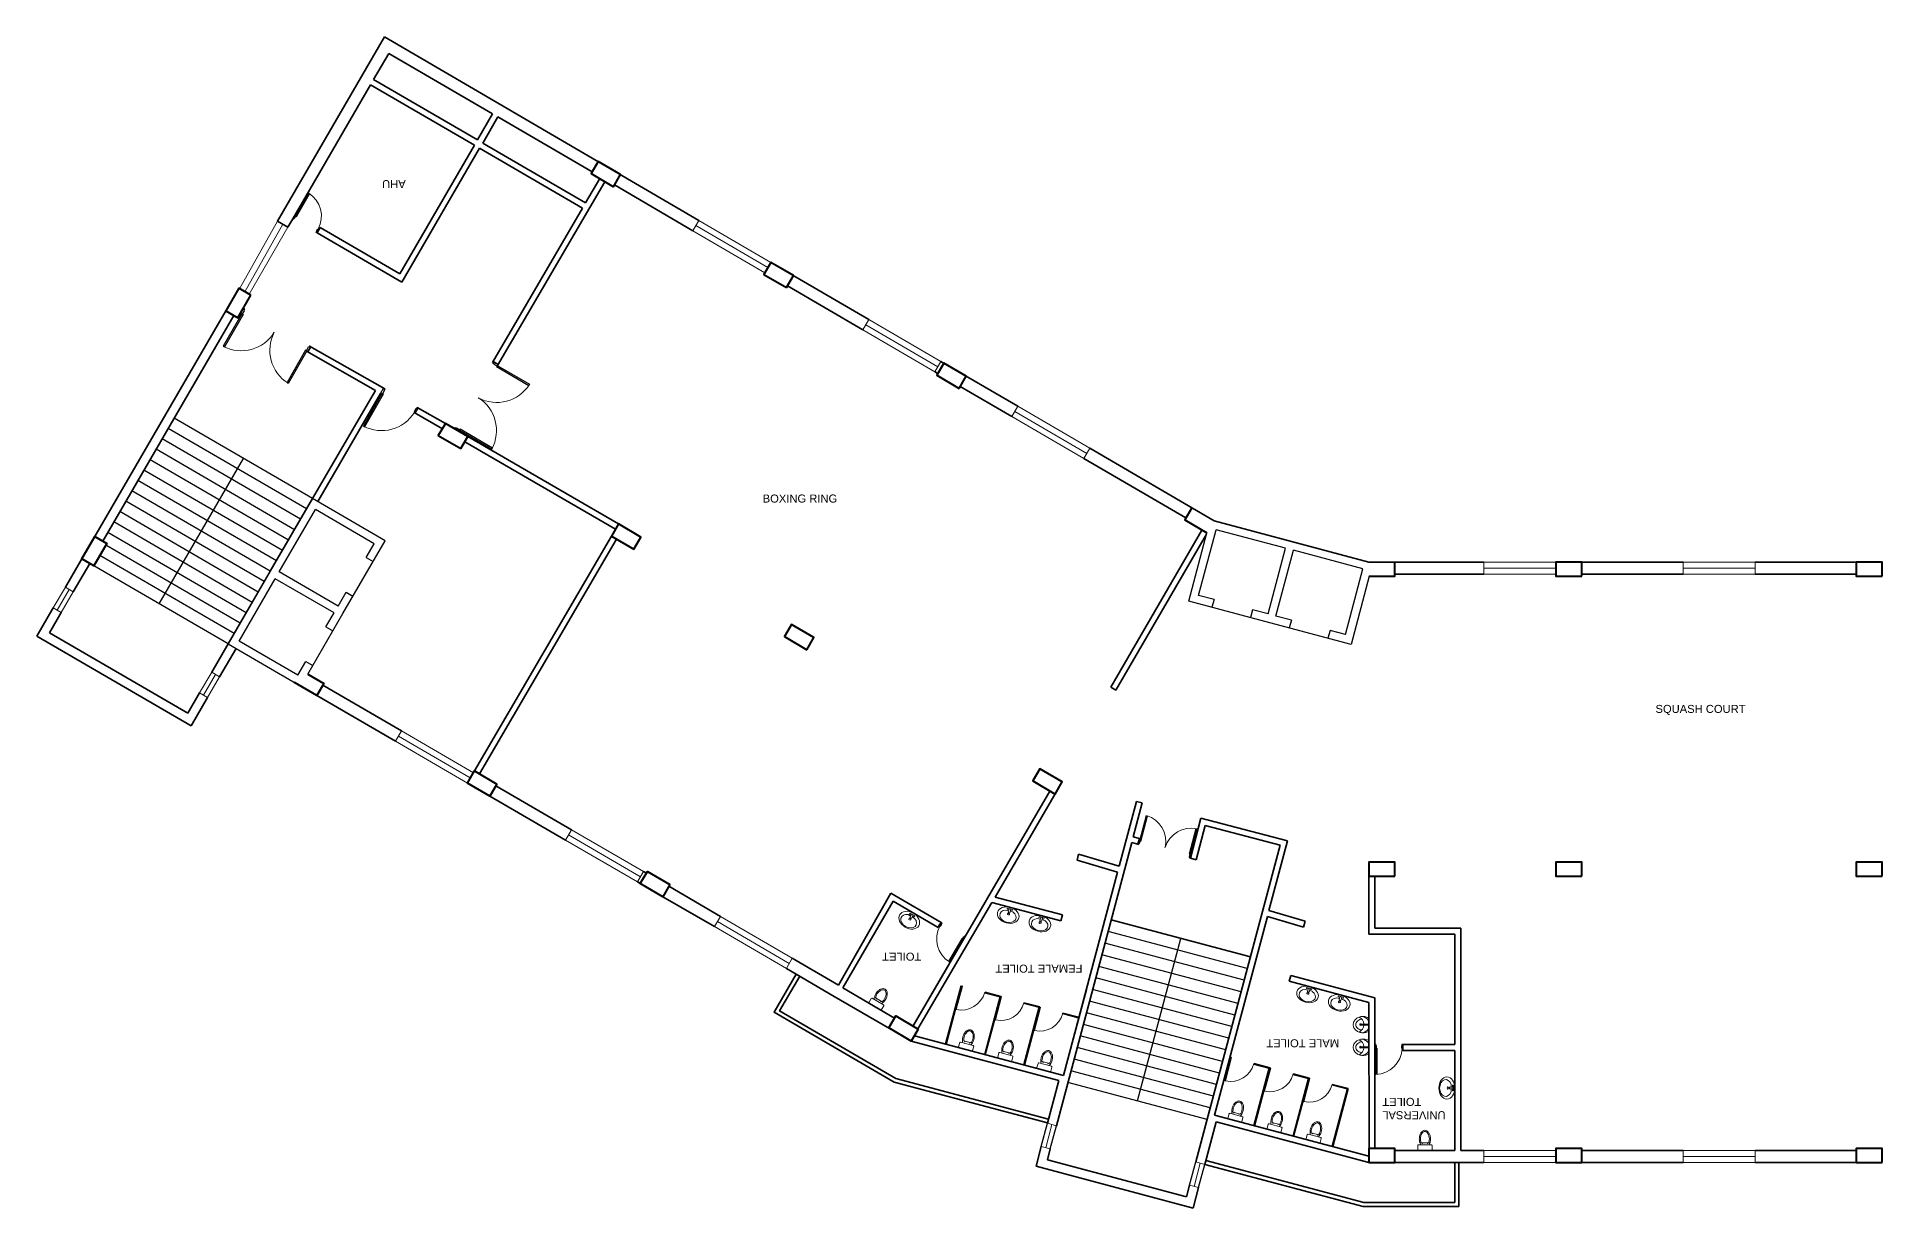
# Model space of a CAD drawing. Header units: millimetres. Extents: x 3079 to 579737, y 1565 to 1161826.
# Drawn here: x 4808 to 50920, y 451933 to 481191 of the extents above; entities that cross this region are included whole.
import ezdxf

# ---------------------------------------------------------------- set-up
doc = ezdxf.new("R2010")
doc.units = ezdxf.units.MM
for name, color, linetype, lineweight in [('1', 7, 'Continuous', 35), ('A_COL', 250, 'Continuous', 40), ('A_ELE1', 250, 'Continuous', 20), ('A_WIN-DOR', 250, 'Continuous', 30), ('DOOR', 250, 'Continuous', 15), ('IG-Area', 250, 'Continuous', 30), ('partition', 253, 'Continuous', 5), ('SILL', 251, 'Continuous', 18), ('TWOWHEELER', 250, 'Continuous', 9), ('WINDOW', 252, 'Continuous', 15)]:
    doc.layers.add(name, color=color, linetype=linetype, lineweight=lineweight)
doc.layers.add('FURNITURE', color=253, linetype='Continuous', lineweight=5, transparency=0.05)
doc.styles.get("Standard").update_dxf_attribs({"font": 'arial.ttf'})

msp = doc.modelspace()

# ---------------------------------------------------------------- linework, layer by layer
for p, q in [((8237, 471667), (6454, 468597)), ((11545, 469398), (8087, 471407)), ((11696, 469657), (8237, 471667)), ((11244, 468879), (7785, 470889)), ((11395, 469139), (7936, 471148)), ((10943, 468360), (7484, 470370)), ((11093, 468620), (7635, 470629)), ((9967, 470662), (7857, 467031)), ((10792, 468101), (7333, 470110)), ((10490, 467582), (7032, 469592)), ((10641, 467842), (7182, 469851)), ((9585, 466025), (11696, 469657)), ((11695, 469656), (10640, 467840)), ((10640, 467840), (11695, 469656)), ((13511, 468601), (11695, 469656)), ((10189, 467063), (6730, 469073)), ((10340, 467323), (6881, 469332)), ((10864, 467826), (11768, 469383)), ((13238, 468529), (11768, 469383)), ((34229, 469099), (34229, 469099)), ((34229, 469099), (34229, 469099)), ((9888, 466545), (6533, 468494)), ((10038, 466804), (6580, 468813)), ((12456, 466785), (13511, 468601)), ((13037, 468183), (13238, 468529)), ((33593, 467095), (34046, 468801)), ((33837, 467237), (34274, 468880)), ((36014, 468417), (34274, 468880)), ((6127, 468035), (5718, 467330)), ((9586, 466026), (6127, 468035)), ((9737, 466285), (6382, 468234)), ((13037, 468183), (13210, 468082)), ((35577, 466774), (36014, 468417)), ((35770, 466723), (36207, 468366)), ((37947, 467903), (36207, 468366)), ((10640, 467840), (9585, 466025)), ((9859, 466097), (10763, 467653)), ((12233, 466799), (10763, 467653)), ((12333, 466972), (10864, 467826)), ((37510, 466260), (37947, 467903)), ((38105, 467721), (37651, 466016)), ((12333, 466972), (12534, 467318)), ((12534, 467318), (12707, 467218)), ((34224, 467134), (33837, 467237)), ((34224, 467134), (34172, 466941)), ((5416, 466811), (5148, 466349)), ((11577, 465272), (12456, 466785)), ((12032, 466453), (12233, 466799)), ((35622, 466555), (33593, 467095)), ((35190, 466877), (35139, 466684)), ((35577, 466774), (35190, 466877)), ((36157, 466620), (35770, 466723)), ((12032, 466453), (12205, 466353)), ((37651, 466016), (35622, 466555)), ((36157, 466620), (36105, 466427)), ((37123, 466363), (37072, 466170)), ((37510, 466260), (37123, 466363)), ((9585, 466025), (11401, 464970)), ((11329, 465243), (9859, 466097)), ((11329, 465243), (11530, 465589)), ((11530, 465589), (11703, 465488)), ((11401, 464970), (11401, 464970)), ((35056, 457915), (31576, 458841)), ((35133, 458205), (31654, 459131)), ((34979, 457625), (31499, 458551)), ((32314, 454609), (33394, 458668)), ((34825, 457046), (31344, 457971)), ((34902, 457336), (31421, 458261)), ((34748, 456756), (31267, 457681)), ((34593, 456176), (31113, 457102)), ((34670, 456466), (31190, 457392)), ((34439, 455596), (30959, 456522)), ((34516, 455886), (31036, 456812)), ((34362, 455306), (30882, 456232)), ((34208, 454726), (30727, 455652)), ((34285, 455016), (30804, 455942)), ((34131, 454436), (30650, 455362)), ((34053, 454146), (30573, 455072)), ((34052, 454147), (30573, 455072)), ((29909, 453470), (30063, 454050)), ((30131, 453411), (30285, 453990)), ((33615, 452504), (33770, 453084)), ((33838, 452445), (33992, 453025))]:
    msp.add_line(p, q)
at = {"layer": '1'}
for p, q in [((13497, 481191), (10822, 476588)), ((21354, 476608), (13497, 481191)), ((13605, 480780), (13223, 480123)), ((16197, 479268), (13605, 480780)), ((15818, 478616), (13223, 480123)), ((13148, 479994), (11205, 476649)), ((15743, 478486), (13148, 479994)), ((16197, 479268), (15818, 478616)), ((16327, 479193), (15948, 478540)), ((18682, 477819), (16327, 479193)), ((15743, 478486), (13875, 475271)), ((15872, 478411), (13929, 475066)), ((18445, 476916), (15872, 478411)), ((18520, 477045), (15948, 478540)), ((19049, 477952), (19049, 477952)), ((19179, 477877), (19179, 477877)), ((19002, 477574), (16322, 472978)), ((18873, 477650), (18520, 477045)), ((21204, 476349), (19244, 477492)), ((18445, 476916), (16192, 473053)), ((10822, 476588), (11082, 476437)), ((11204, 476648), (11082, 476437)), ((11885, 476427), (11810, 476297)), ((13875, 475271), (11885, 476427)), ((13929, 475066), (11810, 476297)), ((25600, 474132), (23152, 475559)), ((25450, 473872), (23563, 474973)), ((9530, 474349), (5928, 468150)), ((9729, 474233), (6454, 468597)), ((9922, 474265), (9894, 474281)), ((9996, 474396), (9968, 474411)), ((13266, 472360), (11548, 473338)), ((11576, 473323), (11650, 473453)), ((13499, 472400), (11623, 473469)), ((16208, 473081), (16338, 473005)), ((27248, 472824), (27320, 472781)), ((29319, 471963), (27398, 473083)), ((11695, 469656), (13266, 472360)), ((11825, 469581), (13396, 472285)), ((13424, 472269), (13396, 472285)), ((29169, 471706), (27883, 472456)), ((14943, 471404), (14237, 471806)), ((15017, 471535), (14312, 471936)), ((15249, 471436), (15233, 471409)), ((15379, 471361), (15362, 471333)), ((15503, 471077), (19265, 468893)), ((15578, 471207), (19340, 469023)), ((34229, 469099), (31117, 470914)), ((30969, 470660), (33520, 469173)), ((34229, 469099), (34229, 469099)), ((38095, 468071), (34229, 469099)), ((15742, 462853), (19164, 468720)), ((15871, 462777), (19293, 468645)), ((33924, 468872), (31643, 464947)), ((34038, 468771), (31773, 464872)), ((5928, 468150), (5519, 467446)), ((6127, 468034), (5718, 467330)), ((38095, 468071), (40970, 468071)), ((38095, 468071), (40970, 468071)), ((42770, 468071), (45945, 468071)), ((42770, 468071), (42795, 468071)), ((47745, 468071), (50920, 468071)), ((50595, 468071), (50295, 468071)), ((50595, 468071), (50920, 468071)), ((6181, 468002), (6181, 468002)), ((38745, 467771), (40970, 467771)), ((43420, 467771), (45945, 467771)), ((47745, 467771), (50270, 467771)), ((5217, 466927), (4808, 466223)), ((5416, 466811), (5123, 466306)), ((4808, 466223), (8663, 463981)), ((5123, 466306), (8580, 464296)), ((9585, 466025), (9176, 465320)), ((9784, 465909), (9374, 465204)), ((13916, 463855), (11957, 464998)), ((31643, 464947), (31773, 464872)), ((8874, 464801), (8580, 464296)), ((9073, 464686), (8663, 463981)), ((13766, 463595), (11804, 464735)), ((28755, 459702), (30431, 462578)), ((16127, 462223), (15986, 462305)), ((18016, 461126), (16127, 462223)), ((18166, 461386), (16278, 462483)), ((28009, 458719), (30125, 462351)), ((32285, 462092), (31854, 460472)), ((32430, 462054), (32205, 461209)), ((32430, 462054), (32285, 462092)), ((33633, 460674), (33897, 461670)), ((36058, 461104), (33897, 461670)), ((32361, 461167), (32205, 461209)), ((32323, 461022), (32361, 461167)), ((33777, 460635), (34004, 461487)), ((35875, 460997), (34004, 461487)), ((32167, 461064), (30285, 453990)), ((30839, 460771), (30801, 460626)), ((31854, 460472), (30839, 460771)), ((32345, 461017), (32167, 461064)), ((33777, 460635), (33633, 460674)), ((35875, 460997), (33770, 453084)), ((35596, 459366), (36058, 461104)), ((20039, 460298), (19966, 460340)), ((31816, 460327), (30465, 455248)), ((31816, 460327), (30801, 460626)), ((38745, 460571), (38095, 460571)), ((38095, 460271), (38095, 458773)), ((38245, 460221), (38245, 458923)), ((19816, 460081), (19888, 460039)), ((20169, 459875), (20450, 459712)), ((20169, 459875), (20169, 459875)), ((20299, 459800), (20299, 459799)), ((20601, 459971), (21888, 459221)), ((24838, 457500), (26151, 459802)), ((26151, 459802), (27404, 459071)), ((21738, 458964), (20450, 459711)), ((24947, 457436), (26206, 459596)), ((26206, 459596), (27329, 458942)), ((26823, 456414), (28674, 459566)), ((28674, 459566), (30399, 459110)), ((28755, 459702), (30437, 459255)), ((36502, 459098), (35596, 459366)), ((27329, 458942), (27404, 459071)), ((30437, 459255), (30399, 459110)), ((35132, 458206), (31654, 459131)), ((34236, 454253), (35557, 459221)), ((36464, 458953), (35557, 459221)), ((36502, 459098), (36464, 458953)), ((38095, 458923), (38095, 458923)), ((38245, 458923), (40395, 458923)), ((40395, 453371), (40395, 458923)), ((26706, 456482), (28009, 458719)), ((28009, 458719), (28009, 458719)), ((38095, 458773), (40245, 458773)), ((40245, 456021), (40245, 458773)), ((23538, 457918), (23784, 457775)), ((23686, 458172), (24838, 457500)), ((26705, 456483), (27606, 458027)), ((27600, 458017), (27600, 458017)), ((23784, 457775), (24735, 457222)), ((24947, 457436), (26243, 456681)), ((27517, 456031), (27903, 457481)), ((27529, 456028), (27915, 457478)), ((27903, 457481), (27915, 457478)), ((27924, 457475), (27936, 457472)), ((36142, 457744), (36103, 457598)), ((36103, 457598), (38095, 457068)), ((36142, 457744), (38245, 457184)), ((27135, 457220), (27136, 457220)), ((28491, 457312), (28878, 457209)), ((28495, 457323), (28893, 457217)), ((28495, 455771), (28878, 457209)), ((28507, 455768), (28893, 457217)), ((28902, 457215), (28914, 457212)), ((29469, 457052), (29856, 456949)), ((29473, 457063), (29871, 456957)), ((30650, 455940), (31034, 457390)), ((38098, 453421), (38095, 457068)), ((38245, 455871), (38245, 457184)), ((29473, 455511), (29856, 456949)), ((29485, 455508), (29871, 456957)), ((30447, 456791), (30450, 456803)), ((30447, 456791), (30834, 456689)), ((30450, 456803), (30837, 456700)), ((26659, 456104), (30349, 455123)), ((26737, 456239), (30465, 455248)), ((26780, 456312), (26781, 456312)), ((34619, 455691), (34649, 455683)), ((34622, 455703), (34664, 455691)), ((34643, 455782), (34643, 455782)), ((34646, 455794), (34646, 455794)), ((38095, 455951), (38095, 455951)), ((38095, 455801), (38095, 455801)), ((38245, 453421), (38245, 455871)), ((38945, 455871), (38945, 456021)), ((38945, 456021), (40245, 456021)), ((38945, 455871), (40245, 455871)), ((40245, 453371), (40245, 455871)), ((30349, 455123), (30063, 454050)), ((35219, 455531), (35606, 455428)), ((35222, 455543), (35621, 455437)), ((35223, 453990), (35606, 455428)), ((35235, 453987), (35621, 455437)), ((36197, 455271), (36584, 455168)), ((36200, 455283), (36599, 455177)), ((36201, 453730), (36584, 455168)), ((36213, 453727), (36599, 455177)), ((37175, 455011), (37562, 454908)), ((37178, 455023), (37577, 454917)), ((37179, 453470), (37562, 454908)), ((37191, 453467), (37577, 454917)), ((34236, 454253), (38095, 453226)), ((34275, 454088), (33992, 453025)), ((34275, 454088), (38095, 453072)), ((29909, 453470), (29778, 452976)), ((30131, 453411), (30059, 453139)), ((40245, 453371), (38745, 453371)), ((40970, 453371), (40395, 453371)), ((45945, 453371), (43420, 453371)), ((50270, 453371), (47745, 453371)), ((50270, 453371), (47745, 453371)), ((33702, 451933), (29778, 452976)), ((33538, 452214), (30059, 453139)), ((33992, 453025), (37954, 451971)), ((34018, 453121), (37967, 452071)), ((40345, 453071), (38095, 453071)), ((40245, 453071), (38095, 453071)), ((38245, 453071), (38245, 453071)), ((40245, 452071), (40245, 453071)), ((40345, 451971), (40345, 453071)), ((40970, 453071), (40345, 453071)), ((45945, 453071), (43420, 453071)), ((47745, 453071), (50270, 453071)), ((50920, 453071), (50270, 453071)), ((33615, 452504), (33538, 452214)), ((33838, 452445), (33702, 451933)), ((40345, 451971), (37954, 451971)), ((40245, 452071), (37967, 452071))]:
    msp.add_line(p, q, dxfattribs=at)
for points in [[(23784, 457775), (23232, 456823), (26234, 455079), (30066, 454060)], [(23871, 457724), (23368, 456860), (26272, 455172), (30092, 454156)], [(24735, 457222), (24735, 457222), (26645, 456112)]]:
    msp.add_lwpolyline(points, dxfattribs=at)
at = {"layer": 'A_COL'}
for points in [[(19218, 477449), (19395, 477751), (18833, 478078), (18657, 477776)], [(23538, 474929), (23714, 475232), (23152, 475559), (22976, 475257)], [(10155, 474738), (9851, 474912), (9529, 474347), (9833, 474174)], [(27857, 472410), (28033, 472713), (27471, 473040), (27295, 472738)], [(15402, 470905), (15578, 471207), (15017, 471535), (14840, 471232)], [(19725, 468393), (19901, 468695), (19340, 469023), (19164, 468720)], [(6255, 468713), (6558, 468537), (6231, 467975), (5929, 468151)], [(43420, 467721), (43420, 468071), (42770, 468071), (42770, 467721)], [(50920, 467721), (50920, 468071), (50270, 468071), (50270, 467721)], [(24049, 465881), (24225, 466183), (23663, 466510), (23487, 466208)], [(16303, 462525), (16127, 462223), (15565, 462551), (15742, 462853)], [(30254, 462276), (30431, 462578), (29869, 462905), (29693, 462603)], [(20626, 460014), (20450, 459711), (19888, 460039), (20064, 460341)], [(38745, 460221), (38745, 460571), (38095, 460571), (38095, 460221)], [(43420, 460221), (43420, 460571), (42770, 460571), (42770, 460221)], [(50920, 460221), (50920, 460571), (50270, 460571), (50270, 460221)], [(26835, 456406), (26659, 456104), (26098, 456432), (26274, 456734)], [(38745, 453071), (38745, 453421), (38095, 453421), (38095, 453071)], [(43420, 453071), (43420, 453421), (42770, 453421), (42770, 453071)], [(50920, 453071), (50920, 453421), (50270, 453421), (50270, 453071)]]:
    msp.add_lwpolyline(points, close=True, dxfattribs=at)
for points in [[(33668, 469427), (33491, 469124), (34046, 468801)], [(34229, 469099), (34229, 469099), (34229, 469099)], [(38095, 468071), (38095, 468071), (38095, 468071)], [(38105, 467721), (38745, 467721), (38745, 468071)], [(11577, 465272), (11980, 465037), (11804, 464735), (11242, 465062)]]:
    msp.add_lwpolyline(points, dxfattribs=at)
at = {"layer": 'A_ELE1', "transparency": 33554687}
for centre, radius, start, end in [((11244, 476713), 676, 331.5846, 58.1004), ((9917, 474316), 966, 242.0665, 328.5823), ((11595, 473361), 966, 152.0667, 238.5824), ((11595, 473361), 966, 152.0666, 152.0667), ((16300, 473024), 966, 241.4931, 328.0088), ((13420, 472321), 966, 242.0665, 328.5823), ((15327, 471357), 966, 331.4929, 58.0087), ((16300, 473024), 966, 241.493, 241.4931), ((32344, 461095), 676, 346.8467, 73.3625), ((33650, 460747), 676, 76.8465, 163.3623), ((27969, 458654), 676, 151.5186, 238.0344), ((38247, 455945), 676, 271.742, 358.2578)]:
    msp.add_arc(centre, radius, start, end, dxfattribs=at)
at = {"layer": 'A_WIN-DOR', "transparency": 33554687}
for p, q in [((11272, 476721), (11601, 477287)), ((11294, 476708), (11623, 477274)), ((11257, 476740), (11205, 476649)), ((11224, 476637), (11240, 476665)), ((11240, 476665), (11248, 476660)), ((11248, 476660), (11281, 476716)), ((11277, 476728), (11257, 476740)), ((11277, 476728), (11288, 476748)), ((11790, 476308), (11807, 476336)), ((11798, 476341), (11830, 476396)), ((11807, 476336), (11798, 476341)), ((11839, 476391), (11843, 476399)), ((11843, 476399), (11863, 476388)), ((9928, 474276), (9465, 473463)), ((9960, 474258), (9497, 473446)), ((9894, 474281), (9968, 474411)), ((9922, 474265), (9894, 474281)), ((9922, 474265), (9906, 474237)), ((9985, 474349), (9940, 474270)), ((9968, 474411), (9996, 474396)), ((9996, 474396), (9973, 474356)), ((9973, 474356), (9985, 474349)), ((10741, 473813), (10741, 473813)), ((10741, 473813), (10741, 473813)), ((11523, 473368), (11060, 472555)), ((11555, 473350), (11091, 472536)), ((11548, 473338), (11532, 473310)), ((11588, 473436), (11543, 473356)), ((11548, 473338), (11576, 473323)), ((11576, 473323), (11650, 473453)), ((11600, 473429), (11588, 473436)), ((11623, 473469), (11600, 473429)), ((11650, 473453), (11623, 473469)), ((16208, 473081), (16192, 473053)), ((16192, 473053), (16231, 473030)), ((16338, 473005), (16208, 473081)), ((16231, 473030), (16225, 473018)), ((16225, 473018), (16304, 472972)), ((16292, 472953), (17100, 472482)), ((16310, 472984), (17119, 472513)), ((16322, 472978), (16338, 473005)), ((16322, 472978), (16350, 472961)), ((13431, 472281), (12967, 471467)), ((13462, 472262), (12999, 471450)), ((13396, 472285), (13471, 472416)), ((13424, 472269), (13396, 472285)), ((13424, 472269), (13408, 472241)), ((13488, 472353), (13443, 472274)), ((13471, 472416), (13499, 472400)), ((13499, 472400), (13476, 472360)), ((13476, 472360), (13488, 472353)), ((14277, 471903), (14232, 471824)), ((14244, 471817), (14237, 471806)), ((14237, 471806), (14265, 471790)), ((14265, 471790), (14340, 471920)), ((14289, 471897), (14277, 471903)), ((14312, 471936), (14289, 471897)), ((15839, 472176), (15839, 472176)), ((15839, 472176), (15839, 472176)), ((15233, 471409), (15249, 471436)), ((15362, 471333), (15233, 471409)), ((15249, 471436), (15288, 471413)), ((15288, 471413), (15295, 471425)), ((15295, 471425), (15374, 471379)), ((15379, 471361), (15362, 471333)), ((15367, 471367), (16176, 470896)), ((15379, 471361), (15407, 471344)), ((15386, 471399), (16194, 470928)), ((32369, 461109), (32538, 461743)), ((32394, 461103), (32562, 461735)), ((32350, 461124), (32323, 461022)), ((32371, 461118), (32350, 461124)), ((32371, 461118), (32377, 461140)), ((33611, 460779), (33779, 461412)), ((33636, 460773), (33804, 461406)), ((32345, 461017), (32353, 461048)), ((32353, 461048), (32362, 461045)), ((32362, 461045), (32378, 461107)), ((33002, 460941), (33005, 460950)), ((33002, 460941), (33002, 460941)), ((33005, 460950), (33005, 460950)), ((33610, 460713), (33626, 460775)), ((33619, 460711), (33610, 460713)), ((33611, 460680), (33619, 460711)), ((33660, 460775), (33633, 460674)), ((33638, 460781), (33644, 460803)), ((33638, 460781), (33660, 460775)), ((27370, 458969), (27351, 458980)), ((27375, 458977), (27370, 458969)), ((27415, 459027), (27383, 458972)), ((27423, 459060), (27407, 459032)), ((27407, 459032), (27415, 459027)), ((27919, 458660), (27589, 458094)), ((27941, 458647), (27611, 458081)), ((27937, 458639), (27925, 458619)), ((27965, 458707), (27933, 458652)), ((27937, 458639), (27956, 458628)), ((27956, 458628), (28009, 458719)), ((27973, 458702), (27965, 458707)), ((27989, 458730), (27973, 458702)), ((38245, 455916), (38245, 456021)), ((38267, 455916), (38245, 455916)), ((38267, 456021), (38267, 455989)), ((38267, 455989), (38277, 455989)), ((38267, 455925), (38267, 455270)), ((38267, 455916), (38267, 455893)), ((38277, 455989), (38277, 455925)), ((38293, 455925), (38293, 455270)), ((38922, 455989), (38913, 455989)), ((38913, 455989), (38913, 455925)), ((38922, 456021), (38922, 455989)), ((38922, 455925), (38922, 455916)), ((38922, 455916), (38945, 455916))]:
    msp.add_line(p, q, dxfattribs=at)
at = {"layer": 'A_WIN-DOR'}
for p, q in [((11224, 476637), (11205, 476649)), ((11863, 476388), (11810, 476297)), ((11810, 476297), (11790, 476308)), ((9465, 473463), (9497, 473446)), ((11091, 472536), (11060, 472555)), ((17119, 472513), (17100, 472482)), ((14340, 471920), (14312, 471936)), ((12967, 471467), (12999, 471450)), ((16176, 470896), (16194, 470928)), ((32345, 461017), (32323, 461022)), ((33611, 460680), (33633, 460674)), ((27351, 458980), (27404, 459071)), ((27404, 459071), (27423, 459060)), ((27989, 458730), (28009, 458719)), ((38267, 456021), (38245, 456021)), ((38945, 456021), (38922, 456021)), ((38945, 455916), (38945, 456021))]:
    msp.add_line(p, q, dxfattribs=at)
at = {"layer": 'A_WIN-DOR', "transparency": 33554687}
for points in [[(11272, 476721), (11294, 476708)], [(11839, 476391), (11830, 476396)], [(9928, 474276), (9960, 474258)], [(10741, 473813), (10741, 473813)], [(11555, 473350), (11523, 473368)], [(16310, 472984), (16292, 472953)], [(13431, 472281), (13462, 472262)], [(14244, 471817), (14232, 471824)], [(15839, 472176), (15839, 472176)], [(15367, 471367), (15386, 471399)], [(32369, 461109), (32394, 461103)], [(33002, 460941), (33002, 460941)], [(33636, 460773), (33611, 460779)], [(27375, 458977), (27383, 458972)], [(27941, 458647), (27919, 458660)], [(38267, 455925), (38293, 455925)], [(38922, 455925), (38913, 455925)]]:
    msp.add_lwpolyline(points, dxfattribs=at)
at = {"layer": 'DOOR'}
for p, q in [((27924, 457475), (27770, 456895)), ((27936, 457472), (27782, 456892)), ((27924, 457475), (27936, 457472)), ((28902, 457215), (28748, 456635)), ((28914, 457212), (28760, 456632)), ((28902, 457215), (28914, 457212)), ((27770, 456895), (27782, 456892)), ((28748, 456635), (28760, 456632)), ((29879, 456950), (29725, 456371)), ((29891, 456947), (29737, 456367)), ((29879, 456950), (29891, 456947)), ((29725, 456371), (29737, 456367)), ((34652, 455695), (34498, 455115)), ((34664, 455691), (34510, 455112)), ((34652, 455695), (34664, 455691)), ((35630, 455434), (35476, 454855)), ((35642, 455431), (35488, 454851)), ((35630, 455434), (35642, 455431)), ((36608, 455174), (36454, 454594)), ((36620, 455171), (36466, 454591)), ((36608, 455174), (36620, 455171)), ((34498, 455115), (34510, 455112)), ((35476, 454855), (35488, 454851)), ((36454, 454594), (36466, 454591))]:
    msp.add_line(p, q, dxfattribs=at)
at = {"layer": 'FURNITURE'}
for p, q in [((26618, 459276), (26632, 459301)), ((26657, 459253), (26618, 459276)), ((26668, 459271), (26624, 459196)), ((26632, 459301), (26749, 459232)), ((26706, 459249), (26668, 459271)), ((29089, 459360), (29020, 459378)), ((29052, 459400), (29059, 459427)), ((29096, 459388), (29052, 459400)), ((29059, 459427), (29190, 459392)), ((29102, 459408), (29079, 459324)), ((29144, 459396), (29102, 459408)), ((29144, 459396), (29122, 459312)), ((29201, 459330), (29131, 459348)), ((29183, 459365), (29139, 459376)), ((29190, 459392), (29183, 459365)), ((26642, 459228), (26581, 459264)), ((26706, 459249), (26662, 459174)), ((26742, 459170), (26681, 459206)), ((26735, 459208), (26695, 459231)), ((26749, 459232), (26735, 459208)), ((29880, 459149), (29811, 459167)), ((29844, 459189), (29851, 459216)), ((29888, 459177), (29844, 459189)), ((29851, 459216), (29982, 459181)), ((29893, 459197), (29871, 459113)), ((29936, 459186), (29893, 459197)), ((29936, 459186), (29913, 459102)), ((29992, 459119), (29923, 459138)), ((29975, 459154), (29931, 459166)), ((29982, 459181), (29975, 459154)), ((36532, 457418), (36539, 457445)), ((36539, 457445), (36670, 457410)), ((36582, 457426), (36559, 457342)), ((36624, 457415), (36582, 457426)), ((25658, 457167), (25604, 457074)), ((25611, 457049), (25890, 456886)), ((25963, 457010), (25683, 457174)), ((25931, 457087), (25766, 457184)), ((25781, 457157), (25789, 457171)), ((25787, 457153), (25781, 457157)), ((25795, 457167), (25787, 457153)), ((25789, 457171), (25795, 457167)), ((25902, 457104), (25894, 457090)), ((25894, 457090), (25900, 457087)), ((25900, 457087), (25908, 457101)), ((25908, 457101), (25902, 457104)), ((25915, 456893), (25969, 456986)), ((36569, 457378), (36500, 457396)), ((36576, 457406), (36532, 457418)), ((36624, 457415), (36602, 457330)), ((36681, 457348), (36612, 457366)), ((36663, 457383), (36619, 457395)), ((36670, 457410), (36663, 457383)), ((37360, 457167), (37291, 457186)), ((37324, 457207), (37331, 457234)), ((37368, 457195), (37324, 457207)), ((37331, 457234), (37462, 457199)), ((37373, 457215), (37351, 457131)), ((37416, 457204), (37373, 457215)), ((37416, 457204), (37394, 457120)), ((37472, 457137), (37403, 457156)), ((37455, 457172), (37411, 457184)), ((37462, 457199), (37455, 457172)), ((37969, 456527), (37909, 456527)), ((37969, 456504), (37909, 456504)), ((38085, 456527), (37987, 456527)), ((37987, 456520), (37987, 456520)), ((37987, 456511), (37987, 456511)), ((38085, 456527), (37988, 456527)), ((38085, 456504), (37988, 456504)), ((38085, 456504), (37988, 456504)), ((38085, 456691), (38085, 456341)), ((38095, 456521), (38085, 456521)), ((38095, 456511), (38085, 456511)), ((38095, 456521), (38095, 456511)), ((27871, 456067), (27843, 455963)), ((28206, 455997), (27893, 456080)), ((28155, 456063), (27970, 456112)), ((27991, 456089), (27996, 456105)), ((27998, 456088), (27991, 456089)), ((27996, 456105), (28002, 456103)), ((28002, 456103), (27998, 456088)), ((28122, 456071), (28118, 456056)), ((28118, 456056), (28125, 456054)), ((28129, 456070), (28122, 456071)), ((28125, 456054), (28129, 456070)), ((38085, 456126), (38085, 455776)), ((27856, 455941), (28169, 455858)), ((28191, 455871), (28219, 455975)), ((28849, 455807), (28821, 455703)), ((28834, 455681), (29147, 455598)), ((29184, 455737), (28871, 455820)), ((29133, 455803), (28948, 455852)), ((28969, 455829), (28974, 455845)), ((28976, 455828), (28969, 455829)), ((28974, 455845), (28980, 455843)), ((28980, 455843), (28976, 455828)), ((29100, 455811), (29096, 455796)), ((29096, 455796), (29103, 455794)), ((29107, 455809), (29100, 455811)), ((29103, 455794), (29107, 455809)), ((29169, 455610), (29197, 455715)), ((30111, 455542), (29926, 455592)), ((29947, 455569), (29952, 455585)), ((29952, 455585), (29958, 455583)), ((29958, 455583), (29954, 455567)), ((37969, 455962), (37909, 455962)), ((37969, 455939), (37909, 455939)), ((38085, 455963), (37987, 455962)), ((37987, 455955), (37987, 455955)), ((37987, 455946), (37987, 455946)), ((38085, 455963), (37988, 455962)), ((38085, 455939), (37988, 455939)), ((38085, 455939), (37988, 455939)), ((38095, 455956), (38085, 455956)), ((38095, 455946), (38085, 455946)), ((38095, 455956), (38095, 455946)), ((29827, 455547), (29799, 455443)), ((29812, 455421), (30125, 455338)), ((30162, 455477), (29849, 455560)), ((29954, 455567), (29947, 455569)), ((30078, 455551), (30074, 455535)), ((30074, 455535), (30081, 455534)), ((30085, 455549), (30078, 455551)), ((30081, 455534), (30085, 455549)), ((30147, 455350), (30175, 455455)), ((40201, 454954), (40114, 454954)), ((40201, 454910), (40114, 454910)), ((40151, 454954), (40151, 455026)), ((40151, 454839), (40151, 454910)), ((40180, 454954), (40180, 455000)), ((40180, 455000), (40208, 455000)), ((40180, 454864), (40180, 454910)), ((40208, 454864), (40180, 454864)), ((40201, 454910), (40201, 454954)), ((40208, 455000), (40208, 454864)), ((34599, 454287), (34571, 454183)), ((34934, 454216), (34621, 454300)), ((34883, 454282), (34698, 454331)), ((34719, 454309), (34723, 454325)), ((34726, 454307), (34719, 454309)), ((34723, 454325), (34730, 454323)), ((34730, 454323), (34726, 454307)), ((34850, 454291), (34846, 454275)), ((34846, 454275), (34853, 454273)), ((34857, 454289), (34850, 454291)), ((34853, 454273), (34857, 454289)), ((34584, 454161), (34897, 454077)), ((34919, 454090), (34947, 454194)), ((35577, 454027), (35549, 453923)), ((35562, 453900), (35875, 453817)), ((35912, 453956), (35599, 454040)), ((35861, 454022), (35676, 454071)), ((35697, 454049), (35701, 454065)), ((35704, 454047), (35697, 454049)), ((35701, 454065), (35708, 454063)), ((35708, 454063), (35704, 454047)), ((35828, 454031), (35824, 454015)), ((35824, 454015), (35831, 454013)), ((35835, 454029), (35828, 454031)), ((35831, 454013), (35835, 454029)), ((35897, 453830), (35925, 453934)), ((36555, 453767), (36527, 453662)), ((36890, 453696), (36577, 453780)), ((36839, 453762), (36654, 453811)), ((36675, 453789), (36679, 453804)), ((36682, 453787), (36675, 453789)), ((36679, 453804), (36686, 453803)), ((36686, 453803), (36682, 453787)), ((36806, 453771), (36802, 453755)), ((36802, 453755), (36809, 453753)), ((36813, 453769), (36806, 453771)), ((36809, 453753), (36813, 453769)), ((36540, 453640), (36853, 453557)), ((36875, 453570), (36903, 453674)), ((39315, 453497), (39315, 453389)), ((39657, 453515), (39333, 453515)), ((39333, 453371), (39657, 453371)), ((39590, 453565), (39399, 453565)), ((39426, 453549), (39426, 453565)), ((39426, 453565), (39433, 453565)), ((39433, 453549), (39426, 453549)), ((39433, 453565), (39433, 453549)), ((39557, 453565), (39557, 453549)), ((39564, 453565), (39557, 453565)), ((39557, 453549), (39564, 453549)), ((39564, 453549), (39564, 453565)), ((39675, 453389), (39675, 453497))]:
    msp.add_line(p, q, dxfattribs=at)
for centre, radius in [((37888, 456515), 23.7), ((37978, 456515), 14.9), ((37888, 455951), 23.7), ((37978, 455950), 14.9)]:
    msp.add_circle(centre, radius, dxfattribs=at)
for centre, radius, start, end in [((25620, 457065), 18, 149.7481, 239.7481), ((25674, 457158), 18, 59.7481, 149.7481), ((25966, 457147), 233, 164.8212, 180.6515), ((26060, 457122), 330, 149.7481, 164.8212), ((25966, 457147), 204, 164.8212, 169.5721), ((26060, 457122), 301, 149.7481, 164.8212), ((26060, 457122), 330, 134.6749, 149.7481), ((26060, 457122), 301, 134.6749, 149.7481), ((25992, 457190), 233, 116.7165, 134.6749), ((25992, 457190), 204, 116.7165, 134.6749), ((25960, 457253), 162, 92.2478, 116.7165), ((25960, 457253), 134, 92.2478, 116.7165), ((25800, 457244), 233, 298.8446, 314.6749), ((25800, 457244), 204, 309.924, 314.6749), ((25732, 457313), 301, 314.6749, 329.7481), ((25957, 457323), 93.1, 59.7481, 92.2478), ((25957, 457323), 64.3, 59.7481, 92.2478), ((25954, 456995), 18, 329.7481, 59.7481), ((25732, 457313), 330, 314.6749, 329.7481), ((25957, 457323), 64.3, 27.2483, 59.7481), ((25732, 457313), 301, 329.7481, 344.8212), ((25957, 457323), 93.1, 27.2483, 59.7481), ((25896, 457291), 134, 2.7796, 27.2483), ((25732, 457313), 330, 329.7481, 344.8212), ((25825, 457288), 204, 344.8212, 2.7796), ((25896, 457291), 162, 2.7796, 27.2483), ((25825, 457288), 233, 344.8212, 2.7796), ((25899, 456902), 18, 239.7481, 329.7481), ((37876, 456515), 173, 153.8996, 180.0477), ((37876, 456515), 173, 180.0477, 206.1958), ((37910, 456499), 210, 130.2027, 153.8996), ((37876, 456515), 108, 153.8996, 180.0477), ((37876, 456515), 108, 180.0477, 206.1958), ((37931, 456474), 243, 109.3112, 130.2027), ((37910, 456499), 145, 130.2027, 153.8996), ((37931, 456474), 178, 109.3112, 130.2027), ((37770, 456520), 199, 2.263, 66.692), ((37770, 456511), 199, 293.4034, 357.8323), ((37945, 456434), 285, 90.0477, 109.3112), ((37945, 456434), 220, 97.0617, 109.3112), ((37888, 456515), 14.1, 90.0477, 270.0477), ((37888, 456515), 14.1, 270.0477, 90.0477), ((37898, 456489), 229, 35.5197, 83.8921), ((37945, 456434), 285, 70.7841, 90.0477), ((37978, 456516), 10, 90.0477, 270.0477), ((37978, 456515), 10, 90.0477, 270.0477), ((37978, 456516), 10, 270.0477, 90.0477), ((37978, 456515), 10, 270.0477, 90.0477), ((37923, 456199), 517, 71.8392, 77.0814), ((27888, 456063), 18, 75.1045, 165.1045), ((28270, 456130), 330, 165.1045, 180.1776), ((28173, 456129), 233, 180.1776, 196.0079), ((28270, 456130), 330, 150.0314, 165.1045), ((28270, 456130), 301, 165.1045, 180.1776), ((28173, 456129), 204, 180.1776, 184.9285), ((28270, 456130), 301, 150.0314, 165.1045), ((28186, 456178), 233, 132.073, 150.0314), ((28186, 456178), 204, 132.073, 150.0314), ((28139, 456230), 162, 107.6043, 132.073), ((28139, 456230), 134, 107.6043, 132.073), ((28118, 456296), 93.1, 75.1045, 107.6043), ((28118, 456296), 64.3, 75.1045, 107.6043), ((28118, 456296), 64.3, 42.6047, 75.1045), ((28118, 456296), 93.1, 42.6047, 75.1045), ((27987, 456179), 233, 314.2011, 330.0314), ((27987, 456179), 204, 325.2805, 330.0314), ((27903, 456227), 301, 330.0314, 345.1045), ((28067, 456250), 134, 18.136, 42.6047), ((28067, 456250), 162, 18.136, 42.6047), ((27903, 456227), 330, 330.0314, 345.1045), ((28000, 456228), 204, 0.1776, 18.136), ((27903, 456227), 301, 345.1045, 0.1776), ((28000, 456228), 233, 0.1776, 18.136), ((27903, 456227), 330, 345.1045, 0.1776), ((29164, 455918), 233, 132.073, 150.0314), ((29164, 455918), 204, 132.073, 150.0314), ((29117, 455970), 162, 107.6043, 132.073), ((29117, 455970), 134, 107.6043, 132.073), ((29096, 456036), 93.1, 75.1045, 107.6043), ((29096, 456036), 64.3, 75.1045, 107.6043), ((29096, 456036), 64.3, 42.6047, 75.1045), ((29096, 456036), 93.1, 42.6047, 75.1045), ((29045, 455989), 134, 18.136, 42.6047), ((29045, 455989), 162, 18.136, 42.6047), ((37910, 456532), 210, 206.1958, 229.8926), ((37910, 455934), 210, 130.2027, 153.8996), ((37931, 456557), 243, 229.8926, 250.7841), ((37931, 455909), 243, 109.3112, 130.2027), ((37910, 456532), 145, 206.1958, 229.8926), ((37910, 455934), 145, 130.2027, 153.8996), ((37931, 456557), 178, 229.8926, 250.7841), ((37931, 455909), 178, 109.3112, 130.2027), ((37770, 455955), 199, 2.263, 66.692), ((37945, 456597), 285, 250.7841, 270.0477), ((37945, 455869), 285, 90.0477, 109.3112), ((37945, 456597), 220, 250.7841, 263.0337), ((37945, 455869), 220, 97.0617, 109.3112), ((37898, 456541), 229, 274.8869, 324.6725), ((37898, 455924), 229, 35.5197, 83.8921), ((37945, 456597), 285, 270.0477, 289.3112), ((37945, 455869), 285, 70.7841, 90.0477), ((37923, 456832), 517, 283.0139, 288.2562), ((37923, 455634), 517, 71.8392, 77.0814), ((27860, 455958), 18, 165.1045, 255.1045), ((28173, 455875), 18, 255.1045, 345.1045), ((28201, 455980), 18, 345.1045, 75.1045), ((28838, 455698), 18, 165.1045, 255.1045), ((28866, 455803), 18, 75.1045, 165.1045), ((29248, 455870), 330, 165.1045, 180.1776), ((29151, 455869), 233, 180.1776, 196.0079), ((29248, 455870), 330, 150.0314, 165.1045), ((29248, 455870), 301, 165.1045, 180.1776), ((29151, 455869), 204, 180.1776, 184.9285), ((29248, 455870), 301, 150.0314, 165.1045), ((28965, 455919), 233, 314.2011, 330.0314), ((28965, 455919), 204, 325.2805, 330.0314), ((28881, 455967), 301, 330.0314, 345.1045), ((29151, 455615), 18, 255.1045, 345.1045), ((28881, 455967), 330, 330.0314, 345.1045), ((28978, 455968), 204, 0.1776, 18.136), ((28881, 455967), 301, 345.1045, 0.1776), ((29179, 455719), 18, 345.1045, 75.1045), ((28978, 455968), 233, 0.1776, 18.136), ((28881, 455967), 330, 345.1045, 0.1776), ((30226, 455609), 330, 165.1045, 180.1776), ((30129, 455609), 233, 180.1776, 196.0079), ((30226, 455609), 330, 150.0314, 165.1045), ((30226, 455609), 301, 165.1045, 180.1776), ((30129, 455609), 204, 180.1776, 184.9285), ((30226, 455609), 301, 150.0314, 165.1045), ((30142, 455658), 233, 132.073, 150.0314), ((30142, 455658), 204, 132.073, 150.0314), ((30095, 455710), 162, 107.6043, 132.073), ((30095, 455710), 134, 107.6043, 132.073), ((30074, 455776), 93.1, 75.1045, 107.6043), ((30074, 455776), 64.3, 75.1045, 107.6043), ((30074, 455776), 64.3, 42.6047, 75.1045), ((30074, 455776), 93.1, 42.6047, 75.1045), ((29859, 455707), 301, 330.0314, 345.1045), ((30023, 455729), 134, 18.136, 42.6047), ((30023, 455729), 162, 18.136, 42.6047), ((29859, 455707), 330, 330.0314, 345.1045), ((29956, 455707), 204, 0.1776, 18.136), ((29859, 455707), 301, 345.1045, 0.1776), ((29956, 455707), 233, 0.1776, 18.136), ((29859, 455707), 330, 345.1045, 0.1776), ((37876, 455951), 173, 153.8996, 180.0477), ((37876, 455951), 173, 180.0477, 206.1958), ((37910, 455967), 210, 206.1958, 229.8926), ((37876, 455951), 108, 153.8996, 180.0477), ((37876, 455951), 108, 180.0477, 206.1958), ((37931, 455992), 243, 229.8926, 250.7841), ((37910, 455967), 145, 206.1958, 229.8926), ((37931, 455992), 178, 229.8926, 250.7841), ((37770, 455946), 199, 293.4034, 357.8323), ((37945, 456032), 285, 250.7841, 270.0477), ((37945, 456032), 220, 250.7841, 263.0337), ((37888, 455951), 14.1, 90.0477, 270.0477), ((37888, 455951), 14.1, 270.0477, 90.0477), ((37898, 455976), 229, 274.8869, 324.6725), ((37945, 456032), 285, 270.0477, 289.3112), ((37978, 455951), 10, 90.0477, 270.0477), ((37978, 455950), 10, 90.0477, 270.0477), ((37978, 455951), 10, 270.0477, 90.0477), ((37978, 455950), 10, 270.0477, 90.0477), ((37923, 456267), 517, 283.0139, 288.2562), ((29816, 455438), 18, 165.1045, 255.1045), ((29844, 455543), 18, 75.1045, 165.1045), ((29943, 455659), 233, 314.2011, 330.0314), ((29943, 455659), 204, 325.2805, 330.0314), ((30129, 455355), 18, 255.1045, 345.1045), ((30157, 455459), 18, 345.1045, 75.1045), ((34616, 454282), 18, 75.1045, 165.1045), ((34998, 454349), 330, 165.1045, 180.1776), ((34901, 454349), 233, 180.1776, 196.0079), ((34998, 454349), 330, 150.0314, 165.1045), ((34998, 454349), 301, 165.1045, 180.1776), ((34901, 454349), 204, 180.1776, 184.9285), ((34998, 454349), 301, 150.0314, 165.1045), ((34914, 454398), 233, 132.073, 150.0314), ((34914, 454398), 204, 132.073, 150.0314), ((34867, 454450), 162, 107.6043, 132.073), ((34867, 454450), 134, 107.6043, 132.073), ((34846, 454516), 93.1, 75.1045, 107.6043), ((34846, 454516), 64.3, 75.1045, 107.6043), ((34846, 454516), 64.3, 42.6047, 75.1045), ((34846, 454516), 93.1, 42.6047, 75.1045), ((34715, 454399), 233, 314.2011, 330.0314), ((34715, 454399), 204, 325.2805, 330.0314), ((34631, 454447), 301, 330.0314, 345.1045), ((34795, 454469), 134, 18.136, 42.6047), ((34795, 454469), 162, 18.136, 42.6047), ((34631, 454447), 330, 330.0314, 345.1045), ((34728, 454447), 204, 0.1776, 18.136), ((34631, 454447), 301, 345.1045, 0.1776), ((34929, 454199), 18, 345.1045, 75.1045), ((34728, 454447), 233, 0.1776, 18.136), ((34631, 454447), 330, 345.1045, 0.1776), ((35976, 454089), 330, 150.0314, 165.1045), ((35976, 454089), 301, 150.0314, 165.1045), ((35892, 454138), 233, 132.073, 150.0314), ((35892, 454138), 204, 132.073, 150.0314), ((35845, 454190), 162, 107.6043, 132.073), ((35845, 454190), 134, 107.6043, 132.073), ((35824, 454256), 93.1, 75.1045, 107.6043), ((35824, 454256), 64.3, 75.1045, 107.6043), ((35824, 454256), 64.3, 42.6047, 75.1045), ((35824, 454256), 93.1, 42.6047, 75.1045), ((35773, 454209), 134, 18.136, 42.6047), ((35773, 454209), 162, 18.136, 42.6047), ((35706, 454187), 204, 0.1776, 18.136), ((35706, 454187), 233, 0.1776, 18.136), ((34588, 454178), 18, 165.1045, 255.1045), ((34901, 454095), 18, 255.1045, 345.1045), ((35566, 453918), 18, 165.1045, 255.1045), ((35594, 454022), 18, 75.1045, 165.1045), ((35976, 454089), 330, 165.1045, 180.1776), ((35879, 454089), 233, 180.1776, 196.0079), ((35976, 454089), 301, 165.1045, 180.1776), ((35879, 454089), 204, 180.1776, 184.9285), ((35693, 454138), 233, 314.2011, 330.0314), ((35693, 454138), 204, 325.2805, 330.0314), ((35609, 454187), 301, 330.0314, 345.1045), ((35879, 453835), 18, 255.1045, 345.1045), ((35609, 454187), 330, 330.0314, 345.1045), ((35609, 454187), 301, 345.1045, 0.1776), ((35907, 453939), 18, 345.1045, 75.1045), ((35609, 454187), 330, 345.1045, 0.1776), ((36572, 453762), 18, 75.1045, 165.1045), ((36954, 453829), 330, 165.1045, 180.1776), ((36857, 453829), 233, 180.1776, 196.0079), ((36954, 453829), 330, 150.0314, 165.1045), ((36954, 453829), 301, 165.1045, 180.1776), ((36857, 453829), 204, 180.1776, 184.9285), ((36954, 453829), 301, 150.0314, 165.1045), ((36870, 453877), 233, 132.073, 150.0314), ((36870, 453877), 204, 132.073, 150.0314), ((36823, 453930), 162, 107.6043, 132.073), ((36823, 453930), 134, 107.6043, 132.073), ((36802, 453996), 93.1, 75.1045, 107.6043), ((36802, 453996), 64.3, 75.1045, 107.6043), ((36802, 453996), 64.3, 42.6047, 75.1045), ((36802, 453996), 93.1, 42.6047, 75.1045), ((36671, 453878), 233, 314.2011, 330.0314), ((36671, 453878), 204, 325.2805, 330.0314), ((36587, 453927), 301, 330.0314, 345.1045), ((36751, 453949), 134, 18.136, 42.6047), ((36751, 453949), 162, 18.136, 42.6047), ((36587, 453927), 330, 330.0314, 345.1045), ((36684, 453927), 204, 0.1776, 18.136), ((36587, 453927), 301, 345.1045, 0.1776), ((36684, 453927), 233, 0.1776, 18.136), ((36587, 453927), 330, 345.1045, 0.1776), ((39685, 453660), 330, 164.9269, 180.0001), ((39591, 453685), 233, 146.9685, 164.9269), ((39685, 453660), 301, 164.9269, 180.0001), ((39591, 453685), 204, 146.9685, 164.9269), ((39532, 453723), 162, 122.4999, 146.9685), ((39532, 453723), 134, 122.4999, 146.9685), ((39495, 453782), 93.1, 90.0001, 122.4999), ((39495, 453782), 64.3, 90.0001, 122.4999), ((39495, 453782), 93.1, 57.5003, 90.0001), ((39495, 453782), 64.3, 57.5003, 90.0001), ((39457, 453723), 134, 33.0316, 57.5003), ((39457, 453723), 162, 33.0316, 57.5003), ((39398, 453685), 204, 15.0732, 33.0316), ((39398, 453685), 233, 15.0732, 33.0316), ((39305, 453660), 301, 0.0001, 15.0732), ((39305, 453660), 330, 0.0001, 15.0732), ((36544, 453658), 18, 165.1045, 255.1045), ((36857, 453574), 18, 255.1045, 345.1045), ((36885, 453679), 18, 345.1045, 75.1045), ((39333, 453497), 18, 90.0001, 180.0001), ((39333, 453389), 18, 180.0001, 270.0001), ((39685, 453660), 330, 180.0001, 195.0732), ((39591, 453634), 233, 195.0732, 210.9035), ((39685, 453660), 301, 180.0001, 195.0732), ((39591, 453634), 204, 195.0732, 199.8241), ((39398, 453634), 204, 340.1761, 344.9269), ((39305, 453660), 301, 344.9269, 0.0001), ((39398, 453634), 233, 329.0967, 344.9269), ((39305, 453660), 330, 344.9269, 0.0001), ((39657, 453497), 18, 0.0001, 90.0001), ((39657, 453389), 18, 270.0001, 0.0001)]:
    msp.add_arc(centre, radius, start, end, dxfattribs=at)
for centre, major_axis, start_param, end_param in [((26608, 459125), (-239, 139), 1.570796326794886, 7.853981633974473), ((26593, 459099), (-182, 106), -1.109185, 4.250778), ((29083, 459251), (-267, 71), 1.570796326794886, 7.853981633974473), ((29075, 459222), (-203, 54), -1.109185, 4.250778), ((29089, 459276), (27.6, -7.3), -1.570796, 4.712389), ((29103, 459327), (25.1, -6.7), 3.694408, 5.73037), ((29874, 459040), (-267, 71), 1.570796326794886, 7.853981633974473), ((26621, 459148), (24.7, -14.4), -1.570796, 4.712389), ((26648, 459193), (22.5, -13.1), 3.694408, 5.73037), ((29867, 459012), (-203, 54), -1.109185, 4.250778), ((29881, 459066), (27.6, -7.3), -1.570796, 4.712389), ((29895, 459117), (25.1, -6.7), 3.694408, 5.73037), ((36563, 457269), (-267, 71), 1.570796326794886, 7.853981633974473), ((36555, 457240), (-203, 54), -1.109185, 4.250778), ((36570, 457294), (27.6, -7.3), -1.570796, 4.712389), ((36583, 457346), (25.1, -6.7), 3.694408, 5.73037), ((37354, 457059), (-267, 71), 1.570796326794886, 7.853981633974473), ((37347, 457030), (-203, 54), -1.109185, 4.250778), ((37361, 457084), (27.6, -7.3), -1.570796, 4.712389), ((37375, 457135), (25.1, -6.7), 3.694408, 5.73037), ((40045, 454932), (0, 277), 1.570796326794886, 7.853981633974473), ((40015, 454932), (0, 210), -1.109185, 4.250778), ((40071, 454932), (0, -28.6), -1.570796, 4.712389), ((40124, 454932), (0, -26), 3.694408, 5.73037)]:
    msp.add_ellipse(centre, major_axis=major_axis, ratio=0.723214, start_param=start_param, end_param=end_param, dxfattribs=at)
at = {"layer": 'partition'}
for centre in [(27915, 457478), (28893, 457217), (29870, 456953), (34643, 455697), (35621, 455437), (36599, 455177)]:
    msp.add_arc(centre, 600, 257.2058, 345.1045, dxfattribs=at)
at = {"layer": 'SILL'}
for p, q in [((10822, 476588), (9869, 474901)), ((11082, 476437), (10110, 474761)), ((23001, 475300), (21204, 476349)), ((21354, 476608), (23152, 475559)), ((27398, 473083), (25599, 474129)), ((25450, 473872), (27250, 472827)), ((29319, 471963), (31118, 470914)), ((30969, 470660), (29171, 471709)), ((40970, 468071), (42770, 468071)), ((47745, 468071), (45945, 468071)), ((40970, 467771), (42770, 467771)), ((45945, 467771), (47745, 467771)), ((5217, 466927), (5519, 467446)), ((5416, 466811), (5718, 467330)), ((8874, 464801), (9176, 465320)), ((9073, 464686), (9374, 465204)), ((13766, 463595), (15566, 462551)), ((13916, 463855), (15715, 462806)), ((18016, 461126), (19816, 460081)), ((18166, 461386), (19966, 460340)), ((23538, 457918), (21738, 458964)), ((21888, 459221), (23686, 458172)), ((40970, 453371), (42770, 453371)), ((47745, 453371), (45945, 453371)), ((40970, 453071), (42770, 453071)), ((47745, 453071), (45891, 453071))]:
    msp.add_line(p, q, dxfattribs=at)
at = {"layer": 'TWOWHEELER'}
msp.add_arc((48830, 477887), 10500, 249.2116, 249.2117, dxfattribs=at)
at = {"layer": 'WINDOW'}
for p, q in [((10952, 476512), (10003, 474825)), ((10822, 476588), (11082, 476437)), ((21204, 476349), (21354, 476608)), ((21279, 476478), (23077, 475430)), ((23001, 475300), (23153, 475559)), ((9851, 474912), (10154, 474736)), ((25450, 473872), (25600, 474132)), ((25523, 473998), (27322, 472952)), ((27248, 472824), (27398, 473083)), ((29169, 471706), (29319, 471963)), ((29244, 471834), (31043, 470785)), ((30969, 470660), (31118, 470914)), ((40970, 468071), (40970, 467771)), ((45945, 468071), (45945, 467771)), ((47745, 468071), (47745, 467771)), ((40970, 467921), (42770, 467921)), ((47745, 467921), (45945, 467921)), ((5317, 466869), (5618, 467388)), ((5519, 467446), (5718, 467330)), ((5217, 466927), (5416, 466811)), ((9374, 465204), (9176, 465320)), ((9275, 465262), (8973, 464744)), ((9073, 464686), (8874, 464801)), ((13766, 463595), (13916, 463855)), ((13841, 463725), (15639, 462677)), ((15566, 462551), (15716, 462810)), ((18016, 461126), (18166, 461386)), ((18091, 461256), (19891, 460210)), ((19816, 460081), (19966, 460340)), ((21738, 458964), (21888, 459221)), ((21813, 459092), (23611, 458043)), ((23538, 457918), (23686, 458172)), ((30020, 453440), (30174, 454020)), ((30063, 454050), (30285, 453990)), ((29909, 453470), (30131, 453411)), ((40970, 453371), (40970, 453071)), ((45945, 453371), (45945, 453071)), ((47745, 453371), (47745, 453071)), ((33727, 452474), (33881, 453054)), ((33992, 453025), (33770, 453084)), ((40970, 453221), (42770, 453221)), ((47745, 453221), (45945, 453221)), ((33838, 452445), (33615, 452504))]:
    msp.add_line(p, q, dxfattribs=at)

# ---------------------------------------------------------------- texts
at = {"layer": 'IG-Area', "char_height": 200, "attachment_point": 9, "rotation": 180}
for s, insert in [('AHU', (13434, 477616)), (' TOILET', (25932, 458317)), ('FEMALE TOILET', (28763, 458017)), ('MALE TOILET', (35535, 456153)), ('UNIVERSAL\\PTOILET', (38429, 454689))]:
    msp.add_mtext_dynamic_manual_height_columns(s, width=38356.19, gutter_width=12.5, heights=[0], dxfattribs=dict(at, insert=insert))
at = {"layer": 'IG-Area', "char_height": 200, "attachment_point": 1}
for s, heights, insert in [('BOXING RING ', [534], (22946, 469758)), ('SQUASH COURT', [0], (45257, 464503))]:
    msp.add_mtext_dynamic_manual_height_columns(s, width=38356.19, gutter_width=12.5, heights=heights, dxfattribs=dict(at, insert=insert))

doc.saveas('drawing.dxf')
